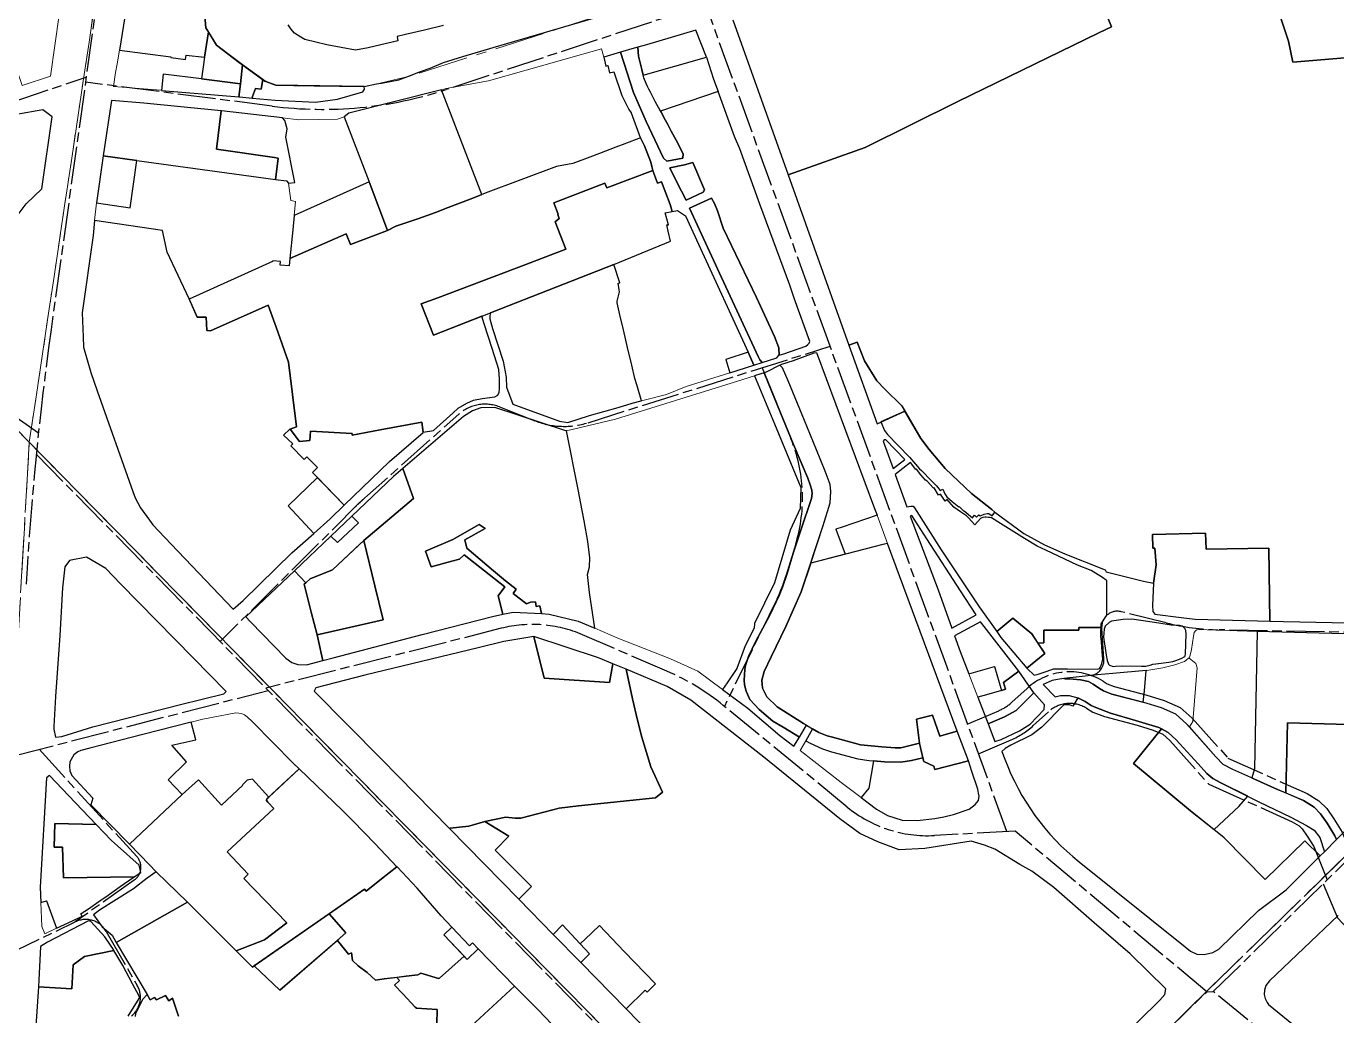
# Model space of a CAD drawing. Header units: millimetres. Extents: x 125232 to 134072, y 142885 to 152835.
# Drawn here: x 126736 to 127564, y 151159 to 151784 of the extents above; entities that cross this region are included whole.
import ezdxf

# ---------------------------------------------------------------- set-up
doc = ezdxf.new("R2010")
doc.units = ezdxf.units.MM
doc.linetypes.add('ACAD_ISO08W100', pattern=[36, 24, -3, 6, -3])
doc.linetypes.add('CENTER', pattern=[50.8, 31.75, -6.35, 6.35, -6.35])
for name, color, linetype, lineweight in [('apartment', 42, 'Continuous', 0), ('government', 221, 'Continuous', 0), ('municipal utilities', 151, 'Continuous', 0), ('parking', 8, 'Continuous', 0), ('school', 31, 'Continuous', 0), ('super block', 6, 'CENTER', 0)]:
    doc.layers.add(name, color=color, linetype=linetype, lineweight=lineweight)
for name, color, linetype in [('commerce', 10, 'Continuous'), ('commerce & office', 242, 'Continuous'), ('commerce and residence', 32, 'Continuous'), ('culture', 21, 'Continuous'), ('green & plaza', 80, 'Continuous'), ('hospital', 231, 'Continuous'), ('research & university', 30, 'Continuous'), ('reserve', 253, 'Continuous'), ('residence', 2, 'Continuous'), ('residence-bad', 41, 'Continuous'), ('water', 4, 'Continuous'), ('老城北中心线', 7, 'ACAD_ISO08W100')]:
    doc.layers.add(name, color=color, linetype=linetype)

msp = doc.modelspace()

# ---------------------------------------------------------------- linework, layer by layer
at = {"layer": 'apartment'}
for points in [[(127475.86, 151379.04), (127475.13, 151381.97), (127470.89, 151385.32), (127470.72, 151385.45), (127468.76, 151383.74), (127467.86, 151383.2), (127461.75, 151380.98), (127454.13, 151379.06), (127444.1, 151377.49), (127443.72, 151377.46), (127442.65, 151364.67), (127441.72, 151357.45), (127442.21, 151357.32), (127453.38, 151353.91), (127462.38, 151349.88), (127469.21, 151343.83), (127471.03, 151341.77), (127473.08, 151345.14)], [(127535.06, 151284.73), (127514.92, 151294.41), (127507.81, 151297.98), (127502.26, 151291.62), (127486.59, 151276.92), (127493.04, 151271.83), (127518.78, 151245.43), (127543.88, 151269.93), (127553.6, 151260.3), (127556.25, 151262.94), (127553.29, 151271.87), (127549.78, 151276.55), (127545.01, 151279.47)]]:
    msp.add_lwpolyline(points, close=True, dxfattribs=at)
at = {"layer": 'commerce'}
for points in [[(126844.69, 151843.91), (126836.45, 151860.96), (126810.56, 151863.55), (126807.61, 151845.98), (126795.31, 151769.39), (126827.8, 151765.11), (126827.74, 151764.76), (126836.98, 151763.36), (126837.48, 151766.24), (126849.08, 151764.84), (126851.53, 151780.84), (126849.94, 151783.44)], [(126885.91, 151750.77), (126873.1, 151760.02), (126871.83, 151748.14), (126871.79, 151748.14), (126870.81, 151739.87), (126871.37, 151739.83), (126879.14, 151739.06), (126879.41, 151740.06), (126881.32, 151745.1), (126884.85, 151744.7)], [(126871.79, 151748.14), (126847.15, 151751.17), (126822.92, 151754.13), (126821.96, 151743.9), (126870.81, 151739.87)], [(126859.47, 151730.94), (126810.66, 151735.74), (126790.25, 151737.5), (126785.83, 151708.3), (126785.01, 151702.49), (126806.27, 151699.59), (126893.78, 151687.63), (126895.12, 151697.47), (126895.57, 151701.14), (126893.27, 151701.48), (126856.68, 151706.71)], [(126806.27, 151699.59), (126785.01, 151702.49), (126780.84, 151672.83), (126802.06, 151669.61)], [(127192.36, 151578.44), (127178.18, 151574), (127180.82, 151565.54), (127180.87, 151565.56), (127196.04, 151570.41)], [(126920.34, 151499.35), (126901.91, 151481.46), (126918.08, 151464.08), (126928.48, 151473.29), (126937.32, 151481.87), (126937.05, 151482.14)], [(127371.43, 151400.63), (127359.57, 151410.41), (127349.31, 151402.13), (127352.02, 151398.38), (127368.25, 151379.02), (127379.68, 151388.26)], [(127415.4, 151395.46), (127415.09, 151399.15), (127415.14, 151402.33), (127415.23, 151404.66), (127401.22, 151404.66), (127401.22, 151402.87), (127379, 151402.87), (127379, 151394.92), (127375.32, 151394.8), (127379.68, 151388.26), (127368.25, 151379.02), (127368.57, 151378.63), (127373.04, 151374.47), (127375.42, 151375.06), (127381.25, 151376.93), (127385.28, 151378.49), (127393.94, 151378.49), (127412.9, 151378.34), (127414.17, 151378.64), (127415.06, 151380.13), (127415.64, 151381.79), (127416.3, 151384.57), (127415.9, 151389.2)], [(127041.27, 151272.84), (127025.98, 151282.04), (127015.87, 151279.15), (127004.2, 151277.93), (127003.79, 151277.54), (127047.52, 151232.9), (127055.57, 151241.06), (127032.58, 151263.92)], [(127000.15, 151210.37), (127005.2, 151215.42), (126998.46, 151222.48), (126983.43, 151239.85), (126970.64, 151253.35), (126970.59, 151253.4), (126960.85, 151245.76), (126951.06, 151238.08), (126950.12, 151239.29), (126927.75, 151223.71), (126938.29, 151211.82), (126934.32, 151208.15), (126932.96, 151206.89), (126940.06, 151198.3), (126941.91, 151199.16), (126942.45, 151194.3), (126946.16, 151190.91), (126951.84, 151186.76), (126956.94, 151181.9), (126962.54, 151182.6), (126976.47, 151184.33), (126983.68, 151185.23), (126985.71, 151186.36), (126996.92, 151182.86), (126997.5, 151183.03), (127013.08, 151196.92)], [(126789.59, 151203.99), (126786.02, 151209.23), (126777.17, 151218.9), (126775.77, 151219.41), (126750, 151205.9), (126745.54, 151203.19), (126744.38, 151181.85), (126744.13, 151177.62), (126765.18, 151176.43), (126766.16, 151191.49), (126773.35, 151196.78), (126791.82, 151200.68), (126791.55, 151201.13)], [(127005.2, 151215.42), (127000.15, 151210.37), (127015.01, 151194.92), (127021.94, 151201.56), (127018.2, 151205.39), (127016.49, 151203.59)], [(127075.14, 151216.77), (127069.27, 151210.7), (127086.66, 151192.95), (127092.25, 151198.55), (127086.28, 151204.82)]]:
    msp.add_lwpolyline(points, close=True, dxfattribs=at)
at = {"layer": 'commerce & office'}
for points in [[(126752.8, 151727.27), (126746.96, 151731.58), (126730.34, 151728.73), (126729.96, 151731.17), (126702.17, 151724.83), (126635.55, 151700.86), (126646.52, 151666.76), (126665.67, 151650.25), (126674.08, 151646.08), (126731.36, 151665.44), (126736.4, 151672.27), (126746.24, 151681.74)], [(126949.63, 151459.62), (126929.85, 151441.05), (126915.84, 151435.44), (126913.07, 151432.87), (126912, 151431.89), (126916.44, 151414.39), (126920.2, 151399.91), (126961.78, 151409.46), (126956.65, 151431.03)], [(126900.85, 151307.89), (126888.45, 151296.43), (126888.29, 151295.26), (126888.95, 151294.18), (126892.83, 151290.22), (126863.33, 151262.94), (126876.68, 151248.7), (126873.99, 151246.14), (126900.99, 151218.01), (126886.99, 151207.29), (126869.01, 151200.46), (126871.71, 151197.72), (126879.35, 151189.99), (126880.43, 151190.82), (126880.46, 151190.79), (126950.12, 151239.29), (126951.06, 151238.08), (126960.85, 151245.76), (126970.59, 151253.4), (126956.86, 151267.87), (126942.67, 151282.41), (126936.21, 151289.02), (126930.77, 151294.24), (126908.86, 151315.3)]]:
    msp.add_lwpolyline(points, close=True, dxfattribs=at)
at = {"layer": 'commerce and residence'}
for points in [[(126946.22, 151470.8), (126942.16, 151474.99), (126928.91, 151462.39), (126932.96, 151458.21)], [(127443.72, 151377.46), (127422.61, 151375.64), (127412.89, 151374.78), (127391.76, 151372.32), (127392.58, 151372.27), (127397.69, 151372.07), (127402.17, 151371.59), (127407.33, 151370.42), (127410.15, 151368.78), (127414.33, 151365.99), (127416.76, 151364.61), (127422.03, 151362.59), (127441.72, 151357.45), (127442.65, 151364.67)]]:
    msp.add_lwpolyline(points, close=True, dxfattribs=at)
msp.add_lwpolyline([(127565, 151222.73), (127521.51, 151181.34), (127519.25, 151178.53), (127518.35, 151175.58), (127518.28, 151172.78), (127518.85, 151170.18), (127520.07, 151167.66), (127520.92, 151166.55), (127540.01, 151150.94), (127538.61, 151149.34), (127541.71, 151146.49), (127544.7, 151144.4), (127548.05, 151142.84), (127552.61, 151138.16), (127559.75, 151140.58), (127619.15, 151152.86)], dxfattribs=at)
at = {"layer": 'culture'}
msp.add_lwpolyline([(126965.79, 151509.53), (126987.1, 151527.85), (126986.23, 151534.3), (126960.08, 151529.45), (126960.08, 151529.45), (126942.32, 151526.15), (126942.29, 151527.16), (126916, 151528.54), (126915.61, 151522.78), (126909.01, 151522.04), (126903.25, 151529.95), (126903.04, 151529.87), (126898.96, 151526.04), (126904.75, 151520.54), (126903.58, 151519.45), (126911.98, 151510.74), (126913.68, 151512.37), (126920.48, 151505.64), (126917.34, 151502.44), (126937.05, 151482.14), (126937.32, 151481.87)], close=True, dxfattribs=at)
at = {"layer": 'government'}
for points in [[(127347.83, 151380), (127331.73, 151375.24), (127337.34, 151360.6), (127342.83, 151362.02), (127352.38, 151364.88)], [(126908.86, 151315.3), (126905.04, 151318.97), (126879.27, 151344.98), (126875.93, 151348.28), (126874.22, 151349.52), (126872.4, 151350.24), (126870.64, 151350.57), (126868.94, 151350.71), (126847.95, 151346.61), (126840.58, 151344.76), (126843.61, 151333.62), (126828.43, 151330.24), (126837.63, 151319.8), (126826.13, 151308.3), (126835.02, 151299.1), (126845.19, 151308.35), (126859.79, 151292.44), (126873.18, 151305.09), (126872.99, 151305.29), (126876.08, 151308.16), (126879.42, 151308.89), (126889.57, 151297.47)], [(126749.37, 151231.93), (126745.64, 151230.84), (126746.36, 151215.69), (126748.13, 151211.01), (126755.69, 151214.58)]]:
    msp.add_lwpolyline(points, close=True, dxfattribs=at)
at = {"layer": 'green & plaza'}
for points in [[(127187.06, 151706.99), (127183.79, 151714.73), (127173.49, 151743.25), (127137.02, 151730.68), (127137.58, 151729.64), (127139.95, 151725.26), (127141.57, 151722.28), (127143.72, 151718.1), (127146.83, 151712.4), (127151.34, 151703.9), (127151.08, 151701.07), (127140.94, 151699.22), (127138.98, 151701.17), (127127.87, 151724.2), (127120.02, 151742.66), (127111.78, 151768.09), (127109.55, 151767.47), (127101.14, 151764.81), (127102.49, 151759.24), (127103.7, 151759.55), (127104.85, 151754.98), (127107.49, 151755.64), (127112.65, 151740.67), (127117.01, 151731.87), (127118.38, 151729.72), (127124.25, 151714.1), (127126.99, 151708.88), (127130.98, 151698.56), (127132.22, 151693.15), (127135.18, 151685.3), (127137.67, 151686.03), (127143.11, 151671.71), (127144.42, 151667.4), (127147.81, 151668.05), (127152.83, 151664.69), (127161.01, 151646.74), (127192.36, 151578.44), (127196.04, 151570.41), (127201.22, 151572.07), (127199.77, 151573.61), (127198.88, 151575.44), (127175.62, 151625.74), (127155.37, 151669.5), (127169.16, 151675.91), (127171.02, 151672.44), (127172.94, 151667.73), (127176.56, 151656.84), (127197.55, 151613.05), (127209.02, 151588.33), (127211.71, 151581.31), (127212.02, 151576.67), (127214.94, 151577.49), (127228.84, 151582.4), (127230.04, 151583.38), (127230.88, 151584.24), (127231.37, 151585.32), (127221.48, 151612.61), (127218.64, 151620.84), (127199.69, 151672.05)], [(126949.04, 151742.88), (126950.1, 151744.73), (126949.78, 151746.28), (126894.02, 151747.27), (126887.23, 151749.82), (126885.91, 151750.77), (126884.85, 151744.7), (126881.32, 151745.1), (126879.41, 151740.06), (126879.14, 151739.06), (126893.59, 151737.62), (126919.06, 151736.49), (126932.96, 151738.3)], [(127164.89, 151681.02), (127163.93, 151679.67), (127153.32, 151674.55), (127147.3, 151685.86), (127142.97, 151695), (127152.22, 151696.94), (127157.4, 151698.28)], [(127217.73, 151560.52), (127214.15, 151568.65), (127212.39, 151570.26), (127213.66, 151570.89), (127221.02, 151573.3), (127233.98, 151578.11), (127235.54, 151578.24), (127272.13, 151479.8), (127273.73, 151475.5), (127251.67, 151468.07), (127247.78, 151466.76), (127253.66, 151450.84), (127231.89, 151445.19), (127239.77, 151469.13), (127244.19, 151483.26), (127244.67, 151490.47), (127244.09, 151495), (127240.9, 151503.42), (127235.49, 151516.86), (127227.9, 151535.46)], [(127289.44, 151544.7), (127278.75, 151555.07), (127273.56, 151560.36), (127265.83, 151573.05), (127261.26, 151584.86), (127256, 151582.98), (127273.75, 151533.3), (127291.36, 151541.35)], [(127189.8, 151371.29), (127190.23, 151378), (127190.58, 151380.7), (127192.57, 151386.32), (127197.23, 151395.98), (127205.95, 151412.41), (127211.93, 151424.87), (127214.1, 151430.01), (127217.08, 151438.66), (127220.87, 151451.57), (127226.37, 151468.63), (127231.36, 151482.95), (127232.38, 151486.15), (127232.75, 151489.18), (127232.65, 151491.3), (127231.58, 151494.64), (127229.99, 151498.84), (127221.05, 151520.28), (127207.54, 151553.08), (127202.5, 151565.55), (127200.42, 151564.91), (127196.45, 151563.67), (127208.93, 151533.37), (127225.69, 151493.08), (127225.19, 151479.8), (127218.98, 151466.2), (127208.99, 151432.89), (127196.37, 151407.11), (127196.14, 151404.19), (127190.55, 151393), (127185.28, 151378.81), (127179.16, 151369.57), (127176.14, 151365.52), (127192.11, 151353.65), (127212.34, 151336.41), (127221.14, 151329.7), (127224.71, 151335.28), (127224.79, 151335.42), (127214.39, 151341.59), (127207.97, 151345.37), (127199.22, 151352.81), (127193.43, 151359.12), (127191, 151364.4), (127190.14, 151368.32)], [(127279.26, 151523.1), (127278.33, 151523.17), (127277.68, 151522.29), (127283.86, 151505.01), (127291.4, 151510.65)], [(127326.47, 151427.68), (127305.12, 151460.7), (127297.57, 151472.39), (127295.66, 151475.33), (127294.6, 151474.85), (127312.28, 151428.47), (127320.98, 151404.21), (127336.25, 151412.58)], [(127372.84, 151363.34), (127363.37, 151376.95), (127353.61, 151369.83), (127354.86, 151365.62), (127352.38, 151364.88), (127342.83, 151362.02), (127337.34, 151360.6), (127343.83, 151343.68), (127354.34, 151348.22), (127361.68, 151352.28)]]:
    msp.add_lwpolyline(points, close=True, dxfattribs=at)
at = {"layer": 'hospital'}
for points in [[(127166.07, 151764.89), (127159.31, 151781.85), (127128.08, 151772.67), (127122.74, 151771.17), (127123.12, 151765.57), (127125.17, 151757.15), (127126.06, 151753.6)], [(126912, 151431.89), (126913.07, 151432.87), (126905.84, 151440.46), (126875.23, 151411.35), (126878.1, 151408.28), (126900.51, 151385.27), (126904.23, 151382.52), (126907.94, 151381.15), (126913.49, 151380.99), (126923.8, 151383.8), (126923.11, 151386.55), (126920.2, 151399.91), (126916.44, 151414.39)], [(127122.4, 151346.08), (127119.32, 151359.56), (127115.24, 151378.22), (127106.98, 151381.66), (127104.89, 151369.9), (127063.58, 151372.68), (127057.03, 151398.86), (127056.97, 151398.88), (127038.03, 151395.85), (127021.81, 151391.87), (126950.21, 151374.43), (126919.39, 151366.4), (126918.38, 151364.38), (126960.52, 151321.7), (127003.79, 151277.54), (127004.2, 151277.93), (127015.87, 151279.15), (127025.98, 151282.04), (127039.29, 151284.87), (127045.15, 151284.17), (127048.89, 151284.25), (127073.08, 151290.5), (127085.2, 151292.05), (127133.77, 151297.11), (127138.21, 151300.69), (127131, 151316.7), (127125.16, 151335.41)], [(127586.91, 151342.99), (127533.05, 151344.43), (127531.8, 151300.09), (127542.96, 151295.25), (127549.69, 151291.16), (127553.88, 151286.97), (127557.97, 151281.03), (127562.94, 151273.04), (127563.94, 151270.59), (127585.27, 151291.82), (127587.38, 151294.92), (127587.92, 151297.75), (127588.19, 151303.68), (127588.19, 151313.37)], [(127044.9, 151178.08), (127021.94, 151201.56), (127015.01, 151194.92), (127013.08, 151196.92), (126997.5, 151183.03), (126996.92, 151182.86), (126985.71, 151186.36), (126983.68, 151185.23), (126976.47, 151184.33), (126970.43, 151183.58), (126972.24, 151181.68), (126969.13, 151178.75), (126974.32, 151173.26), (126982, 151164.82), (126982.88, 151164.05), (126996.06, 151163.28), (126995.72, 151154.1), (127006.55, 151142.6)]]:
    msp.add_lwpolyline(points, close=True, dxfattribs=at)
at = {"layer": 'municipal utilities'}
for points in [[(127118.38, 151729.72), (127117.01, 151731.87), (127112.65, 151740.67), (127107.49, 151755.64), (127104.85, 151754.98), (127103.7, 151759.55), (127102.49, 151759.24), (127101.14, 151764.81), (127099.81, 151770.16), (127028.37, 151750.03), (127001.72, 151745.02), (126998.62, 151744.23), (127024.23, 151678.12), (127026.27, 151678.92), (127071.33, 151695.74), (127081.6, 151697.67), (127092.31, 151701.73), (127098.44, 151704.05), (127108.89, 151708.05), (127114.53, 151710.21), (127115.54, 151710.6), (127123.29, 151713.59), (127124.29, 151713.98)], [(126937.24, 151727.15), (126932.95, 151725.67), (126908.7, 151725.39), (126898.36, 151726.46), (126899.83, 151724.96), (126901.17, 151719.71), (126900.51, 151714.38), (126906.19, 151685.65), (126902.14, 151685.24), (126903.66, 151674.29), (126906.61, 151673.77), (126905.76, 151664.84), (126953.03, 151686.09)], [(126904.91, 151655.9), (126905.76, 151664.84), (126906.61, 151673.77), (126903.66, 151674.29), (126902.14, 151685.24), (126900.73, 151686.73), (126893.78, 151687.63), (126806.27, 151699.59), (126802.06, 151669.61), (126780.84, 151672.83), (126779.66, 151661.67), (126822.51, 151655.31), (126825.46, 151641.8), (126839.37, 151612), (126839.69, 151612.14), (126892.08, 151635.77), (126892.16, 151636.33), (126896.99, 151635.89), (126896.76, 151633.56), (126902.51, 151633), (126902.9, 151637.7)], [(127273.73, 151475.5), (127251.67, 151468.07), (127247.78, 151466.76), (127253.66, 151450.84), (127277.37, 151457), (127280.32, 151457.76)], [(127098.42, 151216.34), (127093.85, 151211.93), (127093.19, 151211.3), (127086.28, 151204.82), (127092.25, 151198.55), (127086.66, 151192.95), (127115.33, 151163.69), (127127.36, 151175.46), (127128.52, 151174.3), (127133.9, 151179.52), (127113.99, 151200)]]:
    msp.add_lwpolyline(points, close=True, dxfattribs=at)
at = {"layer": 'parking'}
for points in [[(126760.01, 151811.29), (126714.82, 151817.59), (126718.49, 151804.93), (126715.35, 151800.75), (126733.83, 151746.96), (126751.86, 151752.84)], [(126849.08, 151764.84), (126837.48, 151766.24), (126836.98, 151763.36), (126827.74, 151764.76), (126827.8, 151765.11), (126795.31, 151769.39), (126793.91, 151760.65), (126792.92, 151755.13), (126791.6, 151746.44), (126821.47, 151743.94), (126821.96, 151743.9), (126822.92, 151754.13), (126847.15, 151751.17)], [(127271.6, 151320.39), (127268.72, 151320.67), (127261.57, 151321.55), (127245, 151325.99), (127239.29, 151327.89), (127231.48, 151331.45), (127228.69, 151333.1), (127225.21, 151326.97), (127251.04, 151306.6), (127263.64, 151297.13), (127268.66, 151303.22)]]:
    msp.add_lwpolyline(points, close=True, dxfattribs=at)
at = {"layer": 'research & university'}
for points in [[(127583.79, 151793.71), (127593.25, 151771.89), (127591.92, 151766.35), (127536.33, 151761.63), (127533.49, 151774.94), (127528.17, 151791.45)], [(127419.56, 151789.64), (127421.77, 151784.09), (127413.89, 151780.3), (127324.68, 151736.85), (127266.2, 151707.86), (127217.58, 151690.47), (127256, 151582.98), (127261.26, 151584.86), (127265.83, 151573.05), (127273.56, 151560.36), (127278.75, 151555.07), (127289.44, 151544.7), (127301.35, 151523.95), (127306.61, 151516.99), (127316.87, 151505.1), (127333.38, 151489.35), (127346.17, 151479.09), (127348.24, 151477.56), (127366.49, 151464.02), (127379.51, 151456.83), (127392.38, 151451.12), (127417.76, 151440.97), (127418.48, 151439.81), (127442.09, 151433.96), (127448.29, 151432.59), (127449.96, 151444.19), (127449.12, 151454.77), (127447.98, 151454.77), (127447.6, 151463.28), (127481.21, 151464.2), (127481.52, 151454.04), (127521.14, 151454.81), (127521.86, 151408.57), (127530.35, 151408.34), (127581.65, 151407.37)], [(127409.01, 151126.78), (127449.62, 151166.53), (127452.42, 151169.27), (127455.54, 151172.81), (127456.15, 151176.35), (127433.54, 151198.44), (127410.96, 151218.11), (127385.36, 151240.42), (127371.46, 151250.65), (127363.85, 151255), (127348.16, 151264.49), (127341.59, 151267.14), (127333.13, 151269.54), (127303.85, 151265.06), (127287.66, 151264.24), (127274.31, 151269.18), (127262.82, 151274.48), (127250.19, 151283.82), (127202.25, 151322.74), (127156.2, 151358.71), (127141.25, 151367.41), (127115.24, 151378.22), (127119.32, 151359.56), (127122.4, 151346.08), (127125.16, 151335.41), (127131, 151316.7), (127138.21, 151300.69), (127133.77, 151297.11), (127085.2, 151292.05), (127073.08, 151290.5), (127048.89, 151284.25), (127045.15, 151284.17), (127039.29, 151284.87), (127025.98, 151282.04), (127041.27, 151272.84), (127032.58, 151263.92), (127055.57, 151241.06), (127047.52, 151232.9), (127069.27, 151210.7), (127075.14, 151216.77), (127086.28, 151204.82), (127093.19, 151211.3), (127093.85, 151211.93), (127098.42, 151216.34), (127113.99, 151200), (127133.9, 151179.52), (127128.52, 151174.3), (127127.36, 151175.46), (127115.33, 151163.69), (127138.16, 151140.39)], [(126995.72, 151154.1), (126996.06, 151163.28), (126982.88, 151164.05), (126982, 151164.82), (126974.32, 151173.26), (126969.13, 151178.75), (126972.24, 151181.68), (126970.43, 151183.58), (126962.54, 151182.6), (126956.94, 151181.9), (126951.84, 151186.76), (126946.16, 151190.91), (126942.45, 151194.3), (126941.91, 151199.16), (126940.06, 151198.3), (126932.96, 151206.89), (126896.53, 151175.54), (126880.43, 151190.82), (126879.35, 151189.99), (126869.01, 151200.46), (126862.66, 151206.78), (126838.29, 151231.21), (126793.28, 151205.59), (126812.87, 151172.79), (126814.8, 151169.49), (126817.53, 151170.98), (126818.78, 151169.36), (126824.37, 151172.22), (126826.48, 151168.87), (126828.88, 151170.37), (126832.73, 151159.06)], [(127068.44, 151153.97), (127059.87, 151162.82), (127044.9, 151178.08), (127006.55, 151142.6)]]:
    msp.add_lwpolyline(points, dxfattribs=at)
msp.add_lwpolyline([(126932.92, 151206.85), (126938.29, 151211.82), (126927.75, 151223.71), (126880.46, 151190.79), (126896.53, 151175.54)], close=True, dxfattribs=at)
at = {"layer": 'reserve'}
for points in [[(126841.8, 151385.46), (126795.92, 151432.28), (126786.77, 151441.94), (126774.52, 151449.02), (126763.77, 151446.99), (126760.81, 151442.83), (126759.36, 151429.59), (126757.68, 151399.56), (126755.06, 151361.1), (126753.99, 151342.06), (126753.86, 151340.35), (126754.91, 151335.44), (126758.95, 151335.71), (126778.63, 151341.77), (126833.98, 151355.89), (126861.2, 151362.61), (126862.64, 151364.27)], [(127324.43, 151339.09), (127319.19, 151337.63), (127313.45, 151335.94), (127308.71, 151349.14), (127298.77, 151346.69), (127300.55, 151331.36), (127302.66, 151322.32), (127303.2, 151320), (127309.65, 151316.97), (127310.15, 151314.95), (127331.45, 151320.33)]]:
    msp.add_lwpolyline(points, close=True, dxfattribs=at)
at = {"layer": 'residence'}
for points in [[(127528.17, 151791.45), (127533.49, 151774.94), (127536.33, 151761.63), (127591.92, 151766.35), (127593.25, 151771.89), (127583.79, 151793.71)], [(127182.59, 151788.39), (127217.58, 151690.47), (127266.2, 151707.86), (127324.68, 151736.85), (127413.89, 151780.3), (127421.77, 151784.09), (127419.56, 151789.64)], [(126800.81, 151159.14), (126807.87, 151170.34), (126807.93, 151171.02), (126807.87, 151171.83), (126803.56, 151179.59), (126797.52, 151191.14), (126791.82, 151200.68), (126773.35, 151196.78), (126766.16, 151191.49), (126765.18, 151176.43), (126744.13, 151177.62), (126742.64, 151152.73)], [(126832.73, 151159.06), (126828.88, 151170.37), (126826.48, 151168.87), (126824.37, 151172.22), (126818.78, 151169.36), (126817.53, 151170.98), (126814.8, 151169.49), (126812.87, 151172.79), (126812.87, 151172.81), (126810.03, 151169.92), (126809.81, 151169.43), (126805.48, 151160.74), (126805.32, 151158.95)]]:
    msp.add_lwpolyline(points, dxfattribs=at)
for points in [[(126873.1, 151760.02), (126870.93, 151761.6), (126856.65, 151772.49), (126851.53, 151780.84), (126849.08, 151764.84), (126847.15, 151751.17), (126871.83, 151748.14)], [(127133.67, 151736.98), (127132.16, 151739.82), (127130.63, 151742.71), (127129.63, 151744.61), (127128.83, 151746.25), (127127.95, 151748.19), (127126.5, 151751.82), (127126.06, 151753.6), (127166.07, 151764.89), (127170.52, 151750.93), (127173.49, 151743.25), (127137.02, 151730.68), (127134.78, 151734.88)], [(126998.62, 151744.23), (126940.2, 151729.52), (126937.24, 151727.15), (126953.03, 151686.09), (126964.67, 151655.45), (126969.91, 151658.05), (126983.7, 151662.73), (126992.57, 151665.86), (126996.62, 151667.45), (127001.27, 151669.31), (127018.43, 151675.85), (127024.23, 151678.12)], [(126901.17, 151719.71), (126899.83, 151724.96), (126898.36, 151726.46), (126859.72, 151730.92), (126859.47, 151730.94), (126856.68, 151706.71), (126893.27, 151701.48), (126895.57, 151701.14), (126895.12, 151697.47), (126893.78, 151687.63), (126900.73, 151686.73), (126902.14, 151685.24), (126906.19, 151685.65), (126900.51, 151714.38)], [(126993.69, 151589.3), (126985.96, 151609.05), (126996.33, 151612.81), (127051.93, 151633.93), (127077.26, 151643.55), (127070.55, 151660.94), (127073.01, 151663.02), (127072.08, 151665.51), (127072.42, 151665.61), (127069.64, 151672.9), (127101.91, 151685.24), (127103.1, 151682.4), (127132.18, 151693.33), (127130.98, 151698.56), (127126.99, 151708.88), (127124.31, 151713.99), (127123.29, 151713.59), (127115.54, 151710.6), (127114.53, 151710.21), (127108.89, 151708.05), (127098.44, 151704.05), (127092.31, 151701.73), (127081.6, 151697.67), (127071.33, 151695.74), (127026.27, 151678.92), (127018.43, 151675.85), (127001.27, 151669.31), (126996.62, 151667.45), (126992.57, 151665.86), (126983.7, 151662.73), (126969.91, 151658.05), (126964.67, 151655.45), (126964.64, 151655.44), (126941.16, 151646.48), (126938.44, 151653.22), (126902.9, 151637.7), (126902.51, 151633), (126896.76, 151633.56), (126896.99, 151635.89), (126892.16, 151636.33), (126892.08, 151635.77), (126839.37, 151612), (126844.48, 151600.63), (126850.2, 151600.63), (126850.46, 151592.12), (126852.87, 151592), (126889.19, 151608.25), (126894.2, 151594.24), (126902.08, 151572.24), (126907.15, 151531.29), (126903.25, 151529.95), (126909.01, 151522.04), (126915.61, 151522.78), (126916, 151528.54), (126942.29, 151527.16), (126942.32, 151526.15), (126960.08, 151529.45), (126960.08, 151529.45), (126986.23, 151534.3), (126987.09, 151527.94), (126993.58, 151529.15), (127006.04, 151540.21), (127009.34, 151543.24), (127014.63, 151546.38), (127018.83, 151548.26), (127024.46, 151549.24), (127032.38, 151550.25), (127034.28, 151551.31), (127035.09, 151553.22), (127035.38, 151555.29), (127035.28, 151561.38), (127034.95, 151567.64), (127030.63, 151580.92), (127025.69, 151596.49), (127024.25, 151601.26)], [(126938.44, 151653.22), (126941.16, 151646.48), (126964.64, 151655.44), (126964.67, 151655.45), (126953.03, 151686.09), (126905.76, 151664.84), (126904.91, 151655.9), (126902.9, 151637.7)], [(126850.46, 151592.12), (126850.2, 151600.63), (126844.48, 151600.63), (126839.27, 151612.22), (126825.46, 151641.8), (126822.51, 151655.31), (126779.66, 151661.67), (126778.65, 151652.15), (126771.74, 151603.44), (126772.33, 151588.32), (126772.62, 151581.68), (126777.2, 151565.7), (126781.37, 151554.02), (126803.8, 151490.47), (126805.16, 151486.62), (126808.72, 151480.12), (126814.22, 151472.51), (126816.46, 151469.44), (126820.2, 151465.37), (126828.02, 151457.18), (126867.23, 151416.22), (126873.43, 151421.7), (126904.1, 151451.7), (126918.08, 151464.08), (126901.91, 151481.46), (126920.34, 151499.35), (126917.34, 151502.44), (126920.48, 151505.64), (126913.68, 151512.37), (126911.98, 151510.74), (126903.58, 151519.45), (126904.75, 151520.54), (126898.96, 151526.04), (126903.04, 151529.87), (126903.04, 151529.87), (126903.25, 151529.95), (126907.15, 151531.29), (126902.08, 151572.24), (126894.2, 151594.24), (126889.19, 151608.25), (126852.87, 151592)], [(127116.24, 151581.51), (127113.63, 151592.67), (127111.41, 151602.16), (127109.65, 151609.67), (127109.55, 151610.83), (127111.06, 151616.72), (127111.01, 151617.85), (127110.34, 151622.06), (127111.39, 151622.36), (127107.44, 151633.83), (127029.67, 151603.38), (127029.31, 151601.77), (127029.24, 151599.68), (127030.88, 151593.59), (127037.61, 151572.82), (127039.59, 151562.77), (127039.76, 151556.52), (127043.7, 151545.75), (127073.21, 151534.97), (127078.48, 151534.13), (127092.26, 151538.49), (127110.36, 151543.55), (127119.16, 151546.4), (127124.77, 151547.71), (127125.08, 151547.79), (127122.18, 151557.22), (127120.85, 151561.82), (127118.84, 151570.4)], [(127084.91, 151491.8), (127077.68, 151528.79), (127076.58, 151529.14), (127032.38, 151543.55), (127023.55, 151543.28), (127018.39, 151541.58), (127012.5, 151537.81), (126974.39, 151505.09), (126980.98, 151486.15), (126949.63, 151459.62), (126956.65, 151431.03), (126961.78, 151409.46), (126920.2, 151399.91), (126923.11, 151386.55), (126923.8, 151383.8), (126930.23, 151385.54), (126986.45, 151400.22), (127031, 151411.64), (127037.53, 151412.98), (127034.53, 151424.7), (127038.78, 151430.26), (127013.01, 151450.47), (127010.08, 151447.72), (127005.15, 151446.59), (126992.22, 151442.94), (126988.58, 151452.74), (127005.9, 151460.28), (127022.53, 151469.74), (127026.34, 151467.23), (127013.39, 151459.91), (127014.68, 151454.64), (127031.55, 151440.33), (127039.16, 151434.19), (127045.93, 151428.88), (127043.88, 151426.09), (127052.36, 151419.56), (127054.88, 151420.6), (127058.07, 151420.81), (127058.41, 151417.8), (127060.89, 151418.24), (127061.82, 151413.36), (127066.74, 151413.1), (127085.05, 151408.7), (127095.54, 151404.17), (127092.09, 151426.62), (127090.85, 151438.19), (127092.26, 151443.02), (127092.29, 151448.62), (127091.09, 151459), (127088.75, 151472.08), (127087.54, 151478.42)], [(126949.63, 151459.62), (126980.98, 151486.15), (126974.39, 151505.09), (126968.42, 151499.96), (126942.16, 151474.99), (126946.22, 151470.8), (126932.96, 151458.21), (126928.91, 151462.39), (126905.84, 151440.46), (126913.07, 151432.87), (126915.84, 151435.44), (126929.85, 151441.05), (126947.39, 151457.52)], [(127521.14, 151454.81), (127481.52, 151454.04), (127481.21, 151464.2), (127447.6, 151463.28), (127447.98, 151454.77), (127449.12, 151454.77), (127449.96, 151444.19), (127448.29, 151432.59), (127447.77, 151418.46), (127447.89, 151414.63), (127449.11, 151413.03), (127465.78, 151410.9), (127474.71, 151409.93), (127482.67, 151409.62), (127521.86, 151408.57)], [(127280.32, 151457.76), (127277.37, 151457), (127231.89, 151445.19), (127225.91, 151427.04), (127216.07, 151405.34), (127206.79, 151386.18), (127202.41, 151376.85), (127200.98, 151371.3), (127201.44, 151366.24), (127204.09, 151360.73), (127210.76, 151354.52), (127227.31, 151343.91), (127229.15, 151342.85), (127232.97, 151340.65), (127236.95, 151338.35), (127242.18, 151336.1), (127245.63, 151335.43), (127259.57, 151331.64), (127263.27, 151330.49), (127276.68, 151329.26), (127285.1, 151328.55), (127288.86, 151328.55), (127300.54, 151331.45), (127298.77, 151346.69), (127308.71, 151349.14), (127313.45, 151335.94), (127319.19, 151337.63), (127324.43, 151339.09)], [(127468.91, 151400.36), (127468.66, 151402.65), (127468.1, 151404.08), (127466.73, 151405.38), (127464.68, 151405.82), (127459.41, 151406.19), (127451.71, 151407.37), (127436.06, 151409.72), (127434.47, 151409.87), (127429.19, 151409.63), (127421.79, 151408.63), (127420.42, 151407.78), (127417.83, 151405.54), (127417.26, 151403.66), (127416.92, 151401.03), (127416.84, 151398.74), (127416.96, 151396.96), (127417.4, 151394.32), (127417.78, 151391.63), (127418.5, 151387.18), (127419.16, 151383.71), (127419.82, 151381.46), (127420.64, 151380.8), (127422.79, 151380.03), (127424.38, 151380.14), (127428.78, 151380.42), (127440.83, 151380.25), (127443.58, 151380.25), (127446.28, 151380.75), (127447.82, 151381.35), (127449.86, 151381.68), (127458, 151382.81), (127460.48, 151383.12), (127462.52, 151383.8), (127465.74, 151384.97), (127468.1, 151386.27), (127468.41, 151386.77), (127468.53, 151387.95)], [(127585.71, 151385.13), (127584.13, 151389.23), (127581.92, 151392.7), (127579.09, 151395.85), (127575.3, 151399.31), (127568.68, 151400.57), (127513.76, 151402.19), (127512.06, 151315.35), (127510.47, 151309.56), (127511.77, 151308.97), (127526.58, 151302.36), (127531.8, 151300.09), (127533.05, 151344.43), (127586.91, 151342.99), (127586.65, 151348.9), (127586.02, 151379.15)], [(126826.13, 151308.3), (126837.63, 151319.8), (126828.43, 151330.24), (126843.61, 151333.62), (126840.58, 151344.76), (126810.03, 151337.08), (126776.54, 151328.49), (126770.94, 151326.94), (126769.02, 151326.14), (126766.55, 151324.12), (126764.03, 151319.84), (126763.71, 151316.92), (126764.01, 151313.98), (126765.17, 151311.09), (126778.43, 151296.82), (126777.27, 151292.56), (126801.62, 151267.66), (126835.02, 151299.1)], [(127485.72, 151309.22), (127482.09, 151312.4), (127476.63, 151318.55), (127462.73, 151333.71), (127457.54, 151338.31), (127453.31, 151340.6), (127435.77, 151318.8), (127471.61, 151288.76), (127486.59, 151276.92), (127502.26, 151291.62), (127507.81, 151297.98), (127490.88, 151306.48)], [(127333.68, 151313.6), (127331.45, 151320.33), (127310.15, 151314.95), (127309.65, 151316.97), (127303.2, 151320), (127302.66, 151322.32), (127295.6, 151320.5), (127288.88, 151319.54), (127278.49, 151319.72), (127271.6, 151320.39), (127268.66, 151303.22), (127263.64, 151297.13), (127273.32, 151289.85), (127280.32, 151285.77), (127289.66, 151282.88), (127299.19, 151282.68), (127310.35, 151283.93), (127315.89, 151285.1), (127322.08, 151286.58), (127331.93, 151289.83), (127335.77, 151292.88), (127337.75, 151295.25), (127338.14, 151298.1), (127337.84, 151299.87), (127337.45, 151302.43)], [(126892.83, 151290.22), (126888.95, 151294.18), (126888.29, 151295.26), (126888.45, 151296.43), (126889.57, 151297.47), (126879.42, 151308.89), (126876.08, 151308.16), (126872.99, 151305.29), (126873.18, 151305.09), (126859.79, 151292.44), (126845.19, 151308.35), (126835.02, 151299.1), (126801.62, 151267.66), (126814.23, 151254.76), (126818.45, 151250.33), (126838.29, 151231.21), (126862.66, 151206.78), (126869.01, 151200.46), (126886.99, 151207.29), (126900.99, 151218.01), (126873.99, 151246.14), (126876.68, 151248.7), (126863.33, 151262.94)], [(126790.26, 151270.12), (126780.61, 151280.21), (126754.58, 151280.82), (126754.08, 151265.92), (126759.3, 151265.79), (126759.92, 151246.54), (126804.63, 151247.02), (126808.77, 151249.81), (126807.69, 151254.54), (126794.1, 151266.74)], [(126818.45, 151250.33), (126812.78, 151246.35), (126804.15, 151239.6), (126782.78, 151226.08), (126778.96, 151223.15), (126784.38, 151215.51), (126790.67, 151210.21), (126793.28, 151205.59), (126838.29, 151231.21)]]:
    msp.add_lwpolyline(points, close=True, dxfattribs=at)
msp.add_lwpolyline([(127471.61, 151288.76), (127435.77, 151318.8), (127453.31, 151340.6), (127451.76, 151341.44), (127436.93, 151345.94), (127421.22, 151350.6), (127411.9, 151354.03), (127409.01, 151355.44), (127405.1, 151357.84), (127400.46, 151360.27), (127397.31, 151354.96), (127395.21, 151355.85), (127391.64, 151355.8), (127377.77, 151341.58), (127371.58, 151336.73), (127358.2, 151330.19), (127354.7, 151328.18), (127352.63, 151326.35), (127354.46, 151321.44, 0.135762), (127401.3, 151256.61), (127468.29, 151202.97), (127471.69, 151200.23), (127475.68, 151198.34), (127480.26, 151198.03), (127485.71, 151199.28), (127489.63, 151201.34), (127514.69, 151225.81), (127532.03, 151238.84), (127553.6, 151260.3), (127543.88, 151269.93), (127518.78, 151245.43), (127493.04, 151271.83)], format="xyb", close=True, dxfattribs=at)
at = {"layer": 'residence-bad'}
for points in [[(127141.8, 151655.02), (127141.11, 151658.88), (127141.97, 151659.03), (127139.9, 151666.54), (127144.42, 151667.4), (127143.11, 151671.71), (127137.67, 151686.03), (127135.18, 151685.3), (127132.16, 151693.32), (127103.1, 151682.4), (127101.91, 151685.24), (127069.64, 151672.9), (127072.42, 151665.61), (127072.08, 151665.51), (127073.01, 151663.02), (127070.55, 151660.94), (127077.26, 151643.55), (127051.93, 151633.93), (126996.33, 151612.81), (126985.96, 151609.05), (126993.69, 151589.3), (127107.44, 151633.83), (127143.35, 151648.66)], [(127306.61, 151516.99), (127301.35, 151523.95), (127291.36, 151541.35), (127276.22, 151534.43), (127278.54, 151528.99), (127280.44, 151526.43), (127293.98, 151512.43), (127294.18, 151512.2), (127300.49, 151504.88), (127301.83, 151503.78), (127308.05, 151497.21), (127308.93, 151496.38), (127311.28, 151494.02), (127313.64, 151491.12), (127315.25, 151492.03), (127316.59, 151489.15), (127317.85, 151487.23), (127321.17, 151484.13), (127325.33, 151480.82), (127325.71, 151481.08), (127328.47, 151478.02), (127328.77, 151478.28), (127334, 151473.95), (127335.2, 151475.48), (127336.65, 151474.35), (127337.93, 151475.77), (127338.91, 151475.06), (127341.01, 151476.04), (127341.43, 151476.19), (127343.21, 151476.56), (127344.45, 151476.59), (127346.48, 151475.12), (127348.24, 151477.56), (127346.17, 151479.09), (127333.38, 151489.35), (127316.87, 151505.1)], [(127408.97, 151440.62), (127400.33, 151444.02), (127380.36, 151453.39), (127374.91, 151455.95), (127366.92, 151460.79), (127351.73, 151470.32), (127346.02, 151473.82), (127344.84, 151474.15), (127344.07, 151474.2), (127342.75, 151474.24), (127341.76, 151474.22), (127340.55, 151474.03), (127339.99, 151473.93), (127339.06, 151473.49), (127335.44, 151469.49), (127331.46, 151473.85), (127330.14, 151475.24), (127326.38, 151477.77), (127322.2, 151480.57), (127317.97, 151485.38), (127316.78, 151484.33), (127313.89, 151488.93), (127312.59, 151488.14), (127309.73, 151492.79), (127309.47, 151492.63), (127305.47, 151497.08), (127304.25, 151497.74), (127301.46, 151500.99), (127298.58, 151504.65), (127298.35, 151504.47), (127294.91, 151508.86), (127285.2, 151501.24), (127292.53, 151480.73), (127295.07, 151481.19), (127296.58, 151481.23), (127297.34, 151480.1), (127314.17, 151453.61), (127338.17, 151417.59), (127349.31, 151402.13), (127359.57, 151410.41), (127371.43, 151400.63), (127375.32, 151394.8), (127379, 151394.92), (127379, 151402.87), (127401.22, 151402.87), (127401.22, 151404.66), (127415.23, 151404.66), (127415.32, 151406.88), (127418.89, 151412.43), (127418.77, 151434.16), (127418.51, 151434.48), (127416.23, 151436.11)], [(127014.68, 151454.64), (127013.39, 151459.91), (127026.34, 151467.23), (127022.53, 151469.74), (127005.9, 151460.28), (126988.58, 151452.74), (126992.22, 151442.94), (127005.15, 151446.59), (127010.08, 151447.72), (127013.01, 151450.47), (127038.78, 151430.26), (127034.53, 151424.7), (127037.53, 151412.98), (127043.95, 151414.3), (127061.82, 151413.36), (127060.89, 151418.24), (127058.41, 151417.8), (127058.07, 151420.81), (127054.88, 151420.6), (127052.36, 151419.56), (127043.88, 151426.09), (127045.93, 151428.88), (127039.16, 151434.19), (127031.55, 151440.33)], [(127339.83, 151407.06), (127339.15, 151408.1), (127322.72, 151399.39), (127326.25, 151389.54), (127331.73, 151375.24), (127347.83, 151380), (127352.38, 151364.88), (127354.86, 151365.62), (127353.61, 151369.83), (127363.37, 151376.95)], [(127097.86, 151385.45), (127057.03, 151398.86), (127063.58, 151372.68), (127104.89, 151369.9), (127106.98, 151381.66)], [(126795.81, 151241.08), (126804.63, 151247.02), (126759.92, 151246.54), (126759.3, 151265.79), (126754.08, 151265.92), (126754.58, 151280.82), (126780.61, 151280.21), (126763.37, 151298.25), (126751.26, 151311.07), (126749.21, 151309.63), (126745.18, 151240.67), (126745.64, 151230.84), (126749.37, 151231.93), (126755.69, 151214.58), (126765.72, 151219.32), (126771.74, 151222.19), (126771, 151223.81), (126771.8, 151224.36), (126775.06, 151226.58), (126784.39, 151232.94), (126786.7, 151234.52)]]:
    msp.add_lwpolyline(points, close=True, dxfattribs=at)
at = {"layer": 'school'}
for points in [[(127161.01, 151646.74), (127152.83, 151664.69), (127147.81, 151668.05), (127139.9, 151666.54), (127141.97, 151659.03), (127141.11, 151658.88), (127141.8, 151655.02), (127143.35, 151648.66), (127107.44, 151633.83), (127111.39, 151622.36), (127110.34, 151622.06), (127111.01, 151617.85), (127111.06, 151616.72), (127109.55, 151610.83), (127109.65, 151609.67), (127111.41, 151602.16), (127113.63, 151592.67), (127116.24, 151581.51), (127118.84, 151570.4), (127120.85, 151561.82), (127122.18, 151557.22), (127125.08, 151547.79), (127140.81, 151551.87), (127153.26, 151556.75), (127180.82, 151565.54), (127178.18, 151574), (127192.36, 151578.44)], [(127225.19, 151479.8), (127225.69, 151493.08), (127208.93, 151533.37), (127196.45, 151563.67), (127178.27, 151557.99), (127108.64, 151536.25), (127077.68, 151528.79), (127084.91, 151491.8), (127087.54, 151478.42), (127088.75, 151472.08), (127091.09, 151459), (127092.29, 151448.62), (127092.26, 151443.02), (127090.85, 151438.19), (127092.09, 151426.62), (127095.54, 151404.17), (127110.1, 151397.88), (127143.39, 151384.87), (127160.58, 151377.09), (127176.14, 151365.52), (127179.16, 151369.57), (127185.28, 151378.81), (127190.55, 151393), (127196.14, 151404.19), (127196.37, 151407.11), (127208.99, 151432.89), (127218.98, 151466.2)], [(127513.76, 151402.19), (127482.17, 151403.12), (127476.76, 151403.33), (127475.62, 151403.18), (127474.78, 151402.5), (127474.02, 151401.51), (127473.56, 151399.22), (127472.27, 151390.62), (127471.58, 151387.19), (127470.89, 151385.32), (127475.13, 151381.97), (127475.86, 151379.04), (127473.08, 151345.14), (127471.03, 151341.77), (127487.74, 151322.87), (127492.31, 151318.01), (127498.44, 151315), (127510.47, 151309.56), (127512.06, 151315.35)]]:
    msp.add_lwpolyline(points, close=True, dxfattribs=at)
at = {"layer": 'super block'}
for points in [[(126705.55, 151555.11), (126738.42, 151521.59), (126799.04, 151927.82), (126780.64, 151960.42), (126767.43, 151980.45), (126747.37, 152049.87), (126737.75, 152072.42), (126694.67, 152201.33)], [(126799.04, 151927.82), (126738.42, 151521.59), (127278.82, 150970.57), (127470.87, 151163.99), (127482.02, 151174.87), (128184.14, 151860.13)], [(127159.99, 151810.76), (126978.65, 151752.89), (126949.99, 151746.05), (126894.14, 151747.04), (126886.02, 151750.54), (126856.76, 151772.26), (126850.05, 151783.21), (126844.8, 151843.68)], [(126724.71, 150682.58), (126711.74, 150895.91), (126715.6, 151125.6), (126738.42, 151521.59), (126705.55, 151555.11), (126586.91, 151631.53), (126526.45, 151645.57), (126036.28, 151694.88), (126036.14, 151628.21), (126034.73, 151498.4), (126079.16, 151412.69), (126097.28, 151329.24), (126095.11, 151249.77), (126123.77, 151205.95), (126134.72, 151114.9), (126095.77, 150958.01), (126057.21, 150923.5), (126017.68, 150822.67), (125991.79, 150710), (126003.31, 150620.68)]]:
    msp.add_lwpolyline(points, dxfattribs=at)
for points in [[(128509.21, 151279.51), (128506.19, 151324.98), (128495.11, 151492.06), (128497.86, 151634.67), (128501.86, 151658.51), (128534.1, 151822.94), (128385.23, 151918.93), (128356.33, 151928.19), (128342.53, 151929.35), (128328.73, 151930.52), (128292.94, 151922.44), (128247.69, 151903.8), (128184.14, 151860.13), (127482.02, 151174.87), (127470.87, 151163.99), (127278.82, 150970.57), (127908.74, 150328.28), (128156.98, 150568.56), (128157.16, 150568.16), (128231.55, 150624.41), (128278.41, 150645.69), (128342.14, 150662.15), (128501.88, 150663.94), (128507.33, 150766.15)], [(126738.42, 151521.59), (126715.6, 151125.6), (126711.74, 150895.91), (126724.71, 150682.58), (126741.37, 150539.72), (126783.87, 150568.57), (126833.23, 150604.01), (126924.48, 150694.28), (126955.95, 150720.13), (127137.14, 150836.79), (127254.79, 150946.37), (127278.82, 150970.57)]]:
    msp.add_lwpolyline(points, close=True, dxfattribs=at)
at = {"layer": 'water'}
for points in [[(126844.69, 151843.91), (126849.94, 151783.44), (126856.65, 151772.49), (126870.93, 151761.6), (126887.23, 151749.82), (126894.02, 151747.27), (126949.88, 151746.28), (126957.57, 151747.97), (126960.78, 151748.54), (126966.19, 151749.5), (126971.76, 151750.49), (126976.88, 151752.45), (126980.2, 151753.79), (126982.78, 151754.8), (126986.01, 151756.06), (126991.51, 151758.03), (127000, 151761.41), (127012.21, 151765.25), (127031.24, 151771.03), (127094.62, 151789.48)], [(127000, 151784.81), (126987.95, 151782.03), (126975.91, 151779.24), (126970.64, 151777.91), (126971.09, 151775.23), (126952.48, 151770.79), (126944.48, 151769.39), (126935.35, 151770.99), (126926.22, 151772.59), (126919.33, 151774.28), (126912.43, 151775.97), (126909.87, 151777.47), (126905.92, 151780.13), (126903.52, 151782.87), (126901.87, 151785.35)]]:
    msp.add_lwpolyline(points, dxfattribs=at)
for points in [[(127132.16, 151739.82), (127130.63, 151742.71), (127129.63, 151744.61), (127128.83, 151746.25), (127127.95, 151748.19), (127126.5, 151751.82), (127126.06, 151753.6), (127125.17, 151757.15), (127123.12, 151765.57), (127122.74, 151771.17), (127120.46, 151770.53), (127111.78, 151768.09), (127120.02, 151742.66), (127127.87, 151724.2), (127138.98, 151701.17), (127140.94, 151699.22), (127151.08, 151701.07), (127151.34, 151703.9), (127146.83, 151712.4), (127143.72, 151718.1), (127141.57, 151722.28), (127139.95, 151725.26), (127137.58, 151729.64), (127134.78, 151734.88), (127133.67, 151736.98)], [(127142.97, 151695), (127147.3, 151685.86), (127153.32, 151674.55), (127163.93, 151679.67), (127164.89, 151681.02), (127157.4, 151698.28), (127152.22, 151696.94)], [(127176.56, 151656.84), (127172.94, 151667.73), (127171.02, 151672.44), (127169.16, 151675.91), (127155.37, 151669.5), (127175.62, 151625.74), (127198.88, 151575.44), (127199.77, 151573.61), (127201.22, 151572.07), (127210.57, 151575.06), (127211.74, 151576.59), (127212.02, 151576.67), (127211.71, 151581.31), (127209.02, 151588.33), (127197.55, 151613.05)], [(127216.07, 151405.34), (127225.91, 151427.04), (127239.77, 151469.13), (127244.19, 151483.26), (127244.67, 151490.47), (127244.09, 151495), (127240.9, 151503.42), (127235.49, 151516.86), (127227.9, 151535.46), (127217.73, 151560.52), (127214.15, 151568.65), (127212.39, 151570.26), (127203.64, 151565.91), (127202.5, 151565.55), (127207.54, 151553.08), (127221.05, 151520.28), (127229.99, 151498.84), (127231.58, 151494.64), (127232.65, 151491.3), (127232.75, 151489.18), (127232.38, 151486.15), (127231.36, 151482.95), (127226.37, 151468.63), (127220.87, 151451.57), (127217.08, 151438.66), (127214.1, 151430.01), (127211.93, 151424.87), (127205.95, 151412.41), (127197.23, 151395.98), (127192.57, 151386.32), (127190.58, 151380.7), (127190.23, 151378), (127189.8, 151371.29), (127190.14, 151368.32), (127191, 151364.4), (127193.43, 151359.12), (127199.22, 151352.81), (127207.97, 151345.37), (127214.39, 151341.59), (127224.79, 151335.42), (127229.15, 151342.85), (127227.31, 151343.91), (127210.76, 151354.52), (127204.09, 151360.73), (127201.44, 151366.24), (127200.98, 151371.3), (127202.41, 151376.85), (127206.79, 151386.18)], [(127442.21, 151357.32), (127422.03, 151362.59), (127416.76, 151364.61), (127414.33, 151365.99), (127410.15, 151368.78), (127407.33, 151370.42), (127402.17, 151371.59), (127397.69, 151372.07), (127392.58, 151372.27), (127391.76, 151372.32), (127387.81, 151371.86), (127384.41, 151371.09), (127378.61, 151368.61), (127386.26, 151360.92), (127389.63, 151361.57), (127392.89, 151361.63), (127395.08, 151361.57), (127400.46, 151360.27), (127405.1, 151357.84), (127409.01, 151355.44), (127411.9, 151354.03), (127421.22, 151350.6), (127436.93, 151345.94), (127451.76, 151341.44), (127457.54, 151338.31), (127462.73, 151333.71), (127476.63, 151318.55), (127482.09, 151312.4), (127485.72, 151309.22), (127490.88, 151306.48), (127514.92, 151294.41), (127535.06, 151284.73), (127545.01, 151279.47), (127549.78, 151276.55), (127553.29, 151271.87), (127556.25, 151262.94), (127563.94, 151270.59), (127562.94, 151273.04), (127557.97, 151281.03), (127553.88, 151286.97), (127549.69, 151291.16), (127542.96, 151295.25), (127526.58, 151302.36), (127511.77, 151308.97), (127498.44, 151315), (127492.31, 151318.01), (127487.74, 151322.87), (127469.21, 151343.83), (127462.38, 151349.88), (127453.38, 151353.91)], [(127379.39, 151352.71), (127379.56, 151355.69), (127372.84, 151363.34), (127361.68, 151352.28), (127354.34, 151348.22), (127343.83, 151343.68), (127348.11, 151332.51), (127352.2, 151333.9), (127363.7, 151339.33), (127370.4, 151343.49)], [(127259.57, 151331.64), (127245.63, 151335.43), (127242.18, 151336.1), (127236.95, 151338.35), (127232.97, 151340.65), (127228.69, 151333.1), (127231.48, 151331.45), (127239.29, 151327.89), (127245, 151325.99), (127261.57, 151321.55), (127268.72, 151320.67), (127278.49, 151319.72), (127288.88, 151319.54), (127295.6, 151320.5), (127302.66, 151322.32), (127300.53, 151331.45), (127288.86, 151328.55), (127285.1, 151328.55), (127276.68, 151329.26), (127263.27, 151330.49)]]:
    msp.add_lwpolyline(points, close=True, dxfattribs=at)
at = {"layer": '老城北中心线', "linetype": 'ACAD_ISO08W100', "lineweight": 25}
for p, q in [((126847.43, 152278.87), (126752.19, 151592.86)), ((127244.12, 151582.28), (127142.07, 151862.62)), ((126556.9, 151679.2), (126774.31, 151752.23)), ((126744.2, 151527.46), (126659.46, 151586.61)), ((127091.26, 151533.98), (127244.12, 151582.28)), ((127355.74, 151275.65), (127244.12, 151582.28)), ((127201.22, 151568.72), (127219.35, 151524.05)), ((127486.09, 151174.6), (127878.26, 151559.51)), ((126946.61, 151483.13), (127009.59, 151539.32)), ((127035.34, 151543.95), (127057.98, 151535.09)), ((126742.83, 151514.02), (127908.6, 150326.51)), ((126946.61, 151483.13), (126859.01, 151395.68)), ((127210.58, 151422.8), (127177.38, 151354.78)), ((127456.43, 151407.54), (127428, 151414.6)), ((127036.45, 151404.09), (126887.81, 151366.34)), ((127417.04, 151384.82), (127415.62, 151404.17)), ((127141.03, 151377.06), (127087.84, 151400.01)), ((127592.31, 151401.22), (127489.83, 151403.13)), ((126730.27, 151323.98), (126889.26, 151364.87)), ((127254.99, 151291.2), (127176.68, 151355.36)), ((127360.89, 151275.93), (127309.98, 151273.19)), ((127481.91, 151174.56), (127360.89, 151275.93)), ((126723.01, 151197.22), (126767.48, 151218.67)), ((126787, 151212.63), (126806.63, 151178.47)), ((127275.3, 150971.63), (127481.91, 151174.56)), ((127535.64, 151133.83), (127486.09, 151174.6))]:
    msp.add_line(p, q, dxfattribs=at)
at = {"layer": '老城北中心线'}
msp.add_line((127222.41, 151457.47), (127216.42, 151437.69), dxfattribs=at)
at = {"layer": '老城北中心线', "linetype": 'ACAD_ISO08W100', "lineweight": 25}
for points in [[(127165.5, 151798.25), (127001.6, 151744.41)], [(126891.77, 151733.95), (126773.87, 151749.07)], [(127555.52, 151242.74), (127564.56, 151221.17), (127571.1, 151214.22), (127576.96, 151209.9), (127584.56, 151206.25), (127595.54, 151202.92), (127605.84, 151201.16), (127621.12, 151201.37), (127687.12, 151202.3), (127695.41, 151204), (127704.59, 151204.65), (127718.7, 151203), (127737.99, 151197.88), (127744.08, 151194.73), (127767.81, 151186.53), (127778.07, 151182.13)], [(127481.91, 151174.56), (127486.09, 151174.6)]]:
    msp.add_lwpolyline(points, dxfattribs=at)
for points in [[(127330.74, 151343.48), (127350.61, 151352.05, 0.0832), (127358.94, 151357.43), (127368.51, 151366.17, -0.33468), (127416.46, 151370.67), (127418.98, 151369.11), (127423.56, 151367.36), (127443.57, 151362.13), (127455.14, 151358.6), (127465.12, 151354.13), (127472.74, 151347.38), (127495.33, 151322.14), (127545.29, 151299.68), (127552.8, 151295.12), (127557.73, 151290.18), (127562.15, 151283.77), (127567.41, 151275.32), (127573.52, 151260.41)], [(127337.86, 151324.77), (127358.53, 151333.69, 0.0832), (127372.41, 151342.65), (127381.99, 151351.39, -0.33468), (127405.96, 151353.64), (127410.09, 151351.1), (127417.45, 151348.29), (127438.12, 151342.88), (127448.1, 151339.84), (127454.15, 151337.13), (127458.61, 151333.18), (127483.26, 151305.63), (127535.96, 151281.95), (127540.36, 151279.27), (127542.3, 151277.33), (127545.42, 151272.8), (127549.54, 151266.19), (127558.1, 151245.28)], [(126744.58, 151327.66), (126806.32, 151259.91, -0.450789), (126804.71, 151245.01), (126767.48, 151218.67)]]:
    msp.add_lwpolyline(points, format="xyb", dxfattribs=at)
for centre, radius, start, end in [((126923.57, 151981.92), 250, 262.69022, 288.18601), ((128733.19, 151317.83), 2000, 172.09611, 176.72548), ((127026.24, 151520.67), 25, 68.63834, 131.73972), ((127076.2, 151581.66), 50, 248.63834, 287.53332), ((127126.7, 151486.44), 100, 343.16213, 22.09514), ((127049.61, 151374), 150, 131.73972, 134.94953), ((127120.71, 151466.66), 100, 333.98469, 343.16213), ((127425.59, 151404.9), 10, 76.03832, 184.21141), ((127056.15, 151326.55), 80, 66.66428, 104.25052), ((127492.62, 151553.11), 150, 256.03832, 268.93377), ((127407.07, 151384.09), 10, 280.94191, 4.21141), ((127081.61, 151239.33), 150, 50.67142, 66.66428), ((127305.69, 151353.08), 80, 230.67142, 273.07243), ((126773.99, 151205.16), 15, 29.87887, 115.75884), ((126793.62, 151171), 15, 308.91218, 29.87887)]:
    msp.add_arc(centre, radius, start, end, dxfattribs=at)

doc.saveas('drawing.dxf')
